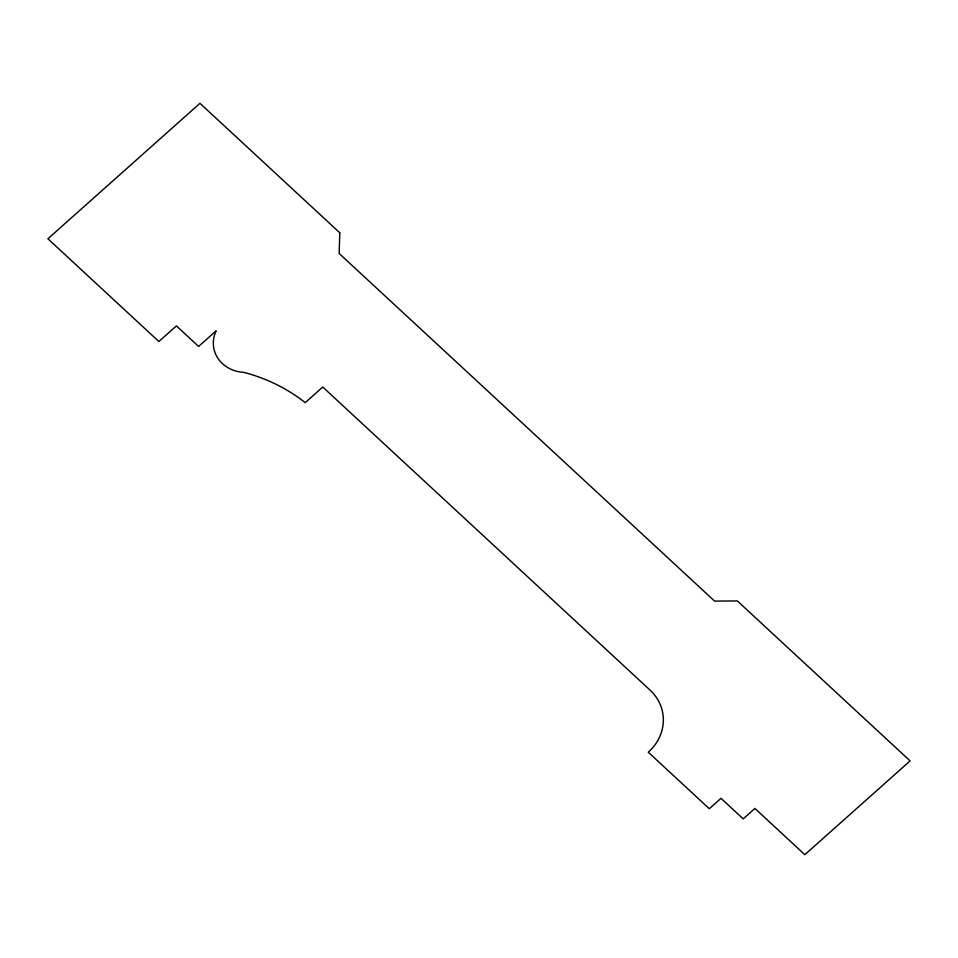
<?xml version="1.0" encoding="UTF-8"?>
<svg xmlns="http://www.w3.org/2000/svg" width="958" height="958" viewBox="0 0 958 958"><rect width="100%" height="100%" fill="white"/><g stroke="black" fill="none" stroke-linecap="round" stroke-linejoin="round"><path stroke-width="1.44" d="M339.779 232.782L339.168 253.475L714.584 601.097L737.373 600.953L910.1 760.903L804.828 854.68L754.892 808.444L743.192 818.862L721.003 798.313L709.303 808.744L648.279 752.234A48.487 43.769 -9.5 0 0 650.087 690.143L322.75 387.032L305.207 402.671A167.698 151.352 -9.5 0 0 243.667 372.327A33.458 30.201 -9.5 0 1 216.137 330.821L198.593 346.449L176.404 325.9L158.86 341.527L47.9 238.782L199.959 103.32L339.779 232.782"/></g></svg>
